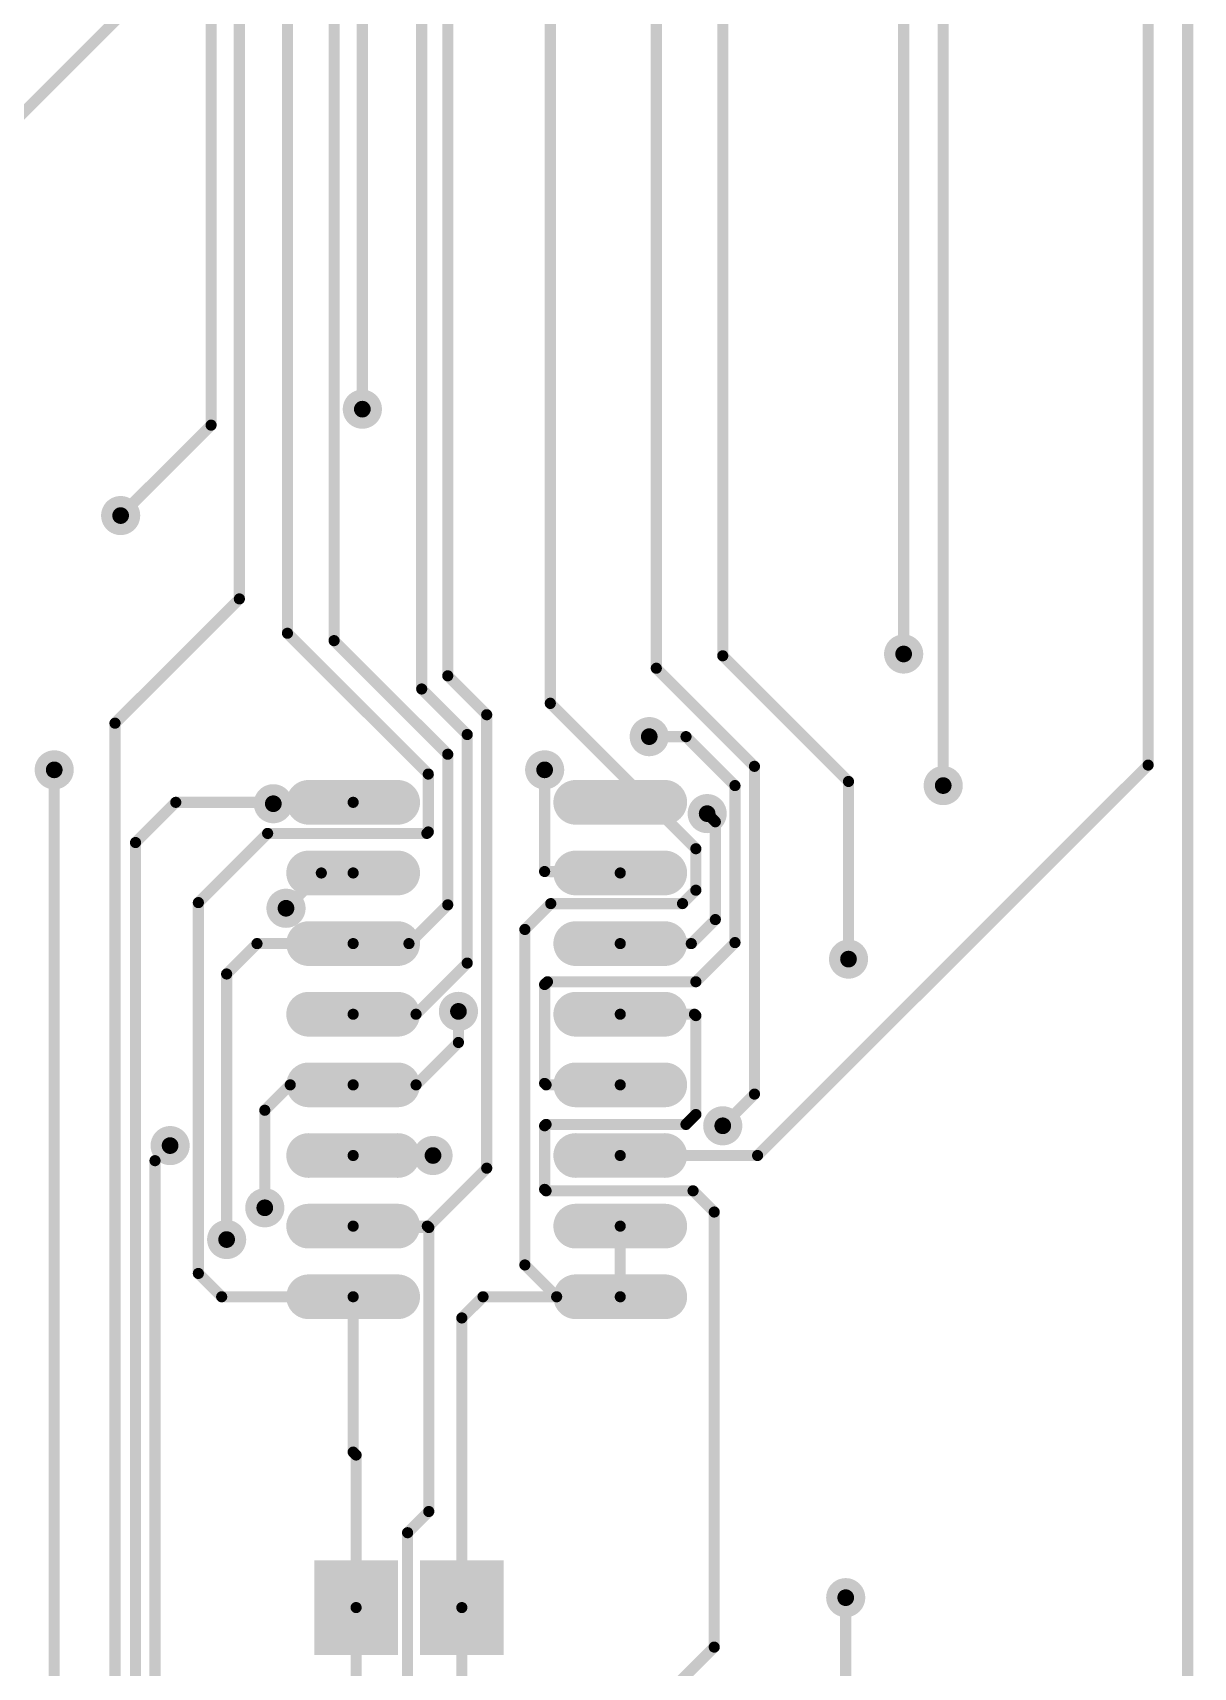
# Model space of a CAD drawing. Header units: millimetres. Extents: x 0 to 677, y 0 to 574.
# Drawn here: x 355.98 to 376.84, y 489.56 to 518.95 of the extents above; entities that cross this region are included whole.
import ezdxf

# ---------------------------------------------------------------- set-up
doc = ezdxf.new("R2010")
doc.units = ezdxf.units.MM
for name, color, linetype in [('MultiLayer', 9, 'Continuous'), ('TopLayer', 1, 'Continuous'), ('TopPaste', 250, 'Continuous'), ('TopSolder', 250, 'Continuous')]:
    doc.layers.add(name, color=color, linetype=linetype)
doc.layers.add('ViaHoleLayer', color=7, linetype='Continuous', true_color=0xffffff)

msp = doc.modelspace()

# ---------------------------------------------------------------- linework, layer by layer
at = {"layer": 'MultiLayer', "color": 0, "const_width": 0.25}
for points in [[(361.781, 512.182, 1), (362.031, 512.182, 1)], [(357.437, 510.269, 1), (357.687, 510.269, 1)], [(371.509, 507.78, 1), (371.759, 507.78, 1)], [(366.937, 506.294, 1), (367.187, 506.294, 1)], [(356.244, 505.697, 1), (356.494, 505.697, 1)], [(372.22, 505.414, 1), (372.47, 505.414, 1)], [(360.181, 505.088, 1), (360.431, 505.088, 1)], [(367.978, 504.91, 1), (368.228, 504.91, 1)], [(360.409, 503.208, 1), (360.659, 503.208, 1)], [(370.518, 502.294, 1), (370.768, 502.294, 1)], [(363.508, 501.354, 1), (363.758, 501.354, 1)], [(368.258, 499.297, 1), (368.508, 499.297, 1)], [(358.326, 498.941, 1), (358.576, 498.941, 1)], [(363.051, 498.763, 1), (363.301, 498.763, 1)], [(360.028, 497.823, 1), (360.278, 497.823, 1)], [(359.342, 497.252, 1), (359.592, 497.252, 1)], [(370.468, 490.813, 1), (370.718, 490.813, 1)]]:
    msp.add_lwpolyline(points, format="xyb", close=True, dxfattribs=at)
at = {"layer": 'TopLayer', "color": 0}
for points, const_width in [([(359.188, 511.895), (359.188, 540.927)], 0.2), ([(376.028, 505.783), (376.028, 533.663)], 0.2), ([(367.189, 507.524), (367.189, 522.817)], 0.2), ([(372.345, 505.414), (372.345, 522.817)], 0.2), ([(359.696, 508.771), (359.696, 522.436)], 0.2), ([(362.973, 507.151), (362.973, 522.36)], 0.2), ([(363.441, 507.388), (363.441, 522.219)], 0.2), ([(368.383, 507.748), (368.383, 521.979)], 0.2), ([(360.56, 508.153), (360.56, 521.56)], 0.2), ([(361.906, 512.182), (361.906, 521.293)], 0.2), ([(361.398, 508.02), (361.398, 520.836)], 0.2), ([(353.143, 514.841), (358.756, 520.455)], 0.2), ([(365.284, 506.891), (365.284, 520.62)], 0.2), ([(371.634, 507.78), (371.634, 520.62)], 0.2), ([(376.739, 465.857), (376.739, 519.752)], 0.2), ([(357.562, 510.269), (359.188, 511.895)], 0.2), ([(357.461, 506.536), (359.696, 508.771)], 0.2), ([(360.56, 508.153), (363.091, 505.621)], 0.2), ([(361.398, 508.02), (363.441, 505.977)], 0.2), ([(367.189, 507.524), (368.953, 505.76)], 0.2), ([(368.383, 507.748), (370.643, 505.488)], 0.2), ([(363.441, 507.388), (364.141, 506.688)], 0.2), ([(362.973, 507.151), (363.791, 506.332)], 0.2), ([(365.284, 506.895), (367.9, 504.279)], 0.2), ([(364.141, 498.535), (364.141, 506.688)], 0.2), ([(357.461, 463.66), (357.461, 506.536)], 0.2), ([(363.791, 502.223), (363.791, 506.332)], 0.2), ([(367.062, 506.294), (367.723, 506.294)], 0.2), ([(367.723, 506.294), (368.603, 505.414)], 0.2), ([(363.441, 503.27), (363.441, 505.977)], 0.2), ([(368.953, 499.867), (368.953, 505.76)], 0.2), ([(369.009, 498.763), (376.028, 505.783)], 0.2), ([(356.369, 458.377), (356.369, 505.697)], 0.2), ([(363.091, 504.58), (363.091, 505.621)], 0.2), ([(365.182, 503.869), (365.182, 505.697)], 0.2), ([(368.603, 502.591), (368.603, 505.414)], 0.2), ([(370.643, 502.294), (370.643, 505.488)], 0.2), ([(362.541, 505.113), (360.941, 505.113)], 0.6), ([(367.341, 505.113), (365.741, 505.113)], 0.6), ([(357.83, 504.39), (358.553, 505.113)], 0.2), ([(358.553, 505.113), (360.331, 505.113)], 0.2), ([(360.306, 505.088), (360.331, 505.113)], 0.2), ([(360.331, 505.113), (361.741, 505.113)], 0.2), ([(368.103, 504.91), (368.25, 504.763)], 0.2), ([(358.959, 503.31), (360.204, 504.554)], 0.2), ([(360.204, 504.554), (363.066, 504.554)], 0.2), ([(363.066, 504.554), (363.091, 504.58)], 0.2), ([(368.25, 503.005), (368.25, 504.763)], 0.2), ([(357.83, 465.069), (357.83, 504.39)], 0.2), ([(367.9, 503.533), (367.9, 504.279)], 0.2), ([(362.541, 503.843), (360.941, 503.843)], 0.6), ([(367.341, 503.843), (365.741, 503.843)], 0.6), ([(360.534, 503.208), (361.169, 503.843)], 0.2), ([(361.169, 503.843), (361.741, 503.843)], 0.2), ([(365.182, 503.869), (366.541, 503.843)], 0.2), ([(367.66, 503.292), (367.9, 503.533)], 0.2), ([(358.959, 496.642), (358.959, 503.31)], 0.2), ([(362.744, 502.573), (363.441, 503.27)], 0.2), ([(364.827, 502.827), (365.292, 503.292)], 0.2), ([(365.292, 503.292), (367.66, 503.292)], 0.2), ([(362.541, 502.573), (360.941, 502.573)], 0.6), ([(364.827, 496.795), (364.827, 502.827)], 0.2), ([(367.341, 502.573), (365.741, 502.573)], 0.6), ([(367.818, 502.573), (368.25, 503.005)], 0.2), ([(359.467, 502.027), (360.013, 502.573)], 0.2), ([(360.013, 502.573), (361.741, 502.573)], 0.2), ([(361.741, 502.573), (362.744, 502.573)], 0.2), ([(366.541, 502.573), (367.818, 502.573)], 0.2), ([(367.9, 501.887), (368.603, 502.591)], 0.2), ([(362.871, 501.303), (363.791, 502.223)], 0.2), ([(359.467, 497.252), (359.467, 502.027)], 0.2), ([(365.182, 501.837), (365.233, 501.887)], 0.2), ([(365.233, 501.887), (367.9, 501.887)], 0.2), ([(365.182, 500.059), (365.182, 501.837)], 0.2), ([(362.541, 501.303), (360.941, 501.303)], 0.6), ([(361.741, 501.303), (362.871, 501.303)], 0.2), ([(363.633, 500.795), (363.633, 501.354)], 0.2), ([(367.341, 501.303), (365.741, 501.303)], 0.6), ([(366.541, 501.303), (367.875, 501.303)], 0.2), ([(367.875, 501.303), (367.9, 501.278)], 0.2), ([(367.9, 499.5), (367.9, 501.278)], 0.2), ([(362.871, 500.033), (363.633, 500.795)], 0.2), ([(362.541, 500.033), (360.941, 500.033)], 0.6), ([(367.341, 500.033), (365.741, 500.033)], 0.6), ([(360.153, 499.576), (360.61, 500.033)], 0.2), ([(360.61, 500.033), (361.741, 500.033)], 0.2), ([(361.741, 500.033), (362.871, 500.033)], 0.2), ([(365.182, 500.059), (365.208, 500.033)], 0.2), ([(365.208, 500.033), (366.541, 500.033)], 0.2), ([(368.383, 499.297), (368.953, 499.867)], 0.2), ([(360.153, 497.823), (360.153, 499.576)], 0.2), ([(365.182, 499.297), (365.208, 499.322)], 0.2), ([(365.182, 498.154), (365.182, 499.297)], 0.2), ([(365.208, 499.322), (367.722, 499.322)], 0.2), ([(367.722, 499.322), (367.9, 499.5)], 0.2), ([(362.541, 498.763), (360.941, 498.763)], 0.6), ([(367.341, 498.763), (365.741, 498.763)], 0.6), ([(358.18, 498.67), (358.451, 498.941)], 0.2), ([(358.18, 465.557), (358.18, 498.67)], 0.2), ([(361.741, 498.763), (363.176, 498.763)], 0.2), ([(366.541, 498.763), (369.009, 498.763)], 0.2), ([(363.087, 497.48), (364.141, 498.535)], 0.2), ([(365.182, 498.154), (365.208, 498.128)], 0.2), ([(365.208, 498.128), (367.849, 498.128)], 0.2), ([(367.849, 498.128), (368.23, 497.747)], 0.2), ([(362.541, 497.493), (360.941, 497.493)], 0.6), ([(361.741, 497.493), (363.074, 497.493)], 0.2), ([(361.741, 497.493), (363.1, 497.468)], 0.2), ([(363.074, 497.493), (363.087, 497.48)], 0.2), ([(363.087, 497.48), (363.1, 497.468)], 0.2), ([(367.341, 497.493), (365.741, 497.493)], 0.6), ([(366.541, 496.223), (366.541, 497.493)], 0.2), ([(368.23, 489.924), (368.23, 497.747)], 0.2), ([(363.1, 492.362), (363.1, 497.468)], 0.2), ([(358.959, 496.642), (359.378, 496.223)], 0.2), ([(364.827, 496.795), (365.398, 496.223)], 0.2), ([(362.541, 496.223), (360.941, 496.223)], 0.6), ([(367.341, 496.223), (365.741, 496.223)], 0.6), ([(359.378, 496.223), (361.741, 496.223)], 0.2), ([(361.741, 493.431), (361.741, 496.223)], 0.2), ([(363.694, 495.842), (364.075, 496.223)], 0.2), ([(364.075, 496.223), (365.398, 496.223)], 0.2), ([(365.398, 496.223), (366.541, 496.223)], 0.2), ([(363.694, 490.635), (363.694, 495.842)], 0.2), ([(361.741, 493.431), (361.794, 493.378)], 0.2), ([(361.794, 490.635), (361.794, 493.378)], 0.2), ([(362.719, 491.981), (363.1, 492.362)], 0.2), ([(362.719, 476.31), (362.719, 491.981)], 0.2), ([(370.593, 462.467), (370.593, 490.813)], 0.2), ([(361.794, 487.282), (361.794, 490.635)], 0.2), ([(363.694, 459.581), (363.694, 490.635)], 0.2), ([(366.046, 487.74), (368.23, 489.924)], 0.2)]:
    msp.add_lwpolyline(points, dxfattribs=dict(at, const_width=const_width))
for points, const_width in [([(361.781, 512.182, 1), (362.031, 512.182, 1)], 0.25), ([(361.856, 512.182, 1), (361.956, 512.182, 1)], 0.1), ([(359.138, 511.895, 1), (359.238, 511.895, 1)], 0.1), ([(359.138, 511.895, 1), (359.238, 511.895, 1)], 0.1), ([(357.437, 510.269, 1), (357.687, 510.269, 1)], 0.25), ([(357.512, 510.269, 1), (357.612, 510.269, 1)], 0.1), ([(359.646, 508.771, 1), (359.746, 508.771, 1)], 0.1), ([(359.646, 508.771, 1), (359.746, 508.771, 1)], 0.1), ([(360.51, 508.153, 1), (360.61, 508.153, 1)], 0.1), ([(360.51, 508.153, 1), (360.61, 508.153, 1)], 0.1), ([(361.348, 508.02, 1), (361.448, 508.02, 1)], 0.1), ([(361.348, 508.02, 1), (361.448, 508.02, 1)], 0.1), ([(371.509, 507.78, 1), (371.759, 507.78, 1)], 0.25), ([(371.584, 507.78, 1), (371.684, 507.78, 1)], 0.1), ([(367.139, 507.524, 1), (367.239, 507.524, 1)], 0.1), ([(367.139, 507.524, 1), (367.239, 507.524, 1)], 0.1), ([(368.333, 507.748, 1), (368.433, 507.748, 1)], 0.1), ([(368.333, 507.748, 1), (368.433, 507.748, 1)], 0.1), ([(363.391, 507.388, 1), (363.491, 507.388, 1)], 0.1), ([(363.391, 507.388, 1), (363.491, 507.388, 1)], 0.1), ([(362.923, 507.151, 1), (363.023, 507.151, 1)], 0.1), ([(362.923, 507.151, 1), (363.023, 507.151, 1)], 0.1), ([(365.234, 506.895, 1), (365.334, 506.895, 1)], 0.1), ([(365.234, 506.891, 1), (365.334, 506.891, 1)], 0.1), ([(364.091, 506.688, 1), (364.191, 506.688, 1)], 0.1), ([(364.091, 506.688, 1), (364.191, 506.688, 1)], 0.1), ([(357.411, 506.536, 1), (357.511, 506.536, 1)], 0.1), ([(357.411, 506.536, 1), (357.511, 506.536, 1)], 0.1), ([(363.741, 506.332, 1), (363.841, 506.332, 1)], 0.1), ([(363.741, 506.332, 1), (363.841, 506.332, 1)], 0.1), ([(366.937, 506.294, 1), (367.187, 506.294, 1)], 0.25), ([(367.012, 506.294, 1), (367.112, 506.294, 1)], 0.1), ([(367.673, 506.294, 1), (367.773, 506.294, 1)], 0.1), ([(367.673, 506.294, 1), (367.773, 506.294, 1)], 0.1), ([(356.244, 505.697, 1), (356.494, 505.697, 1)], 0.25), ([(363.391, 505.977, 1), (363.491, 505.977, 1)], 0.1), ([(363.391, 505.977, 1), (363.491, 505.977, 1)], 0.1), ([(368.903, 505.76, 1), (369.003, 505.76, 1)], 0.1), ([(368.903, 505.76, 1), (369.003, 505.76, 1)], 0.1), ([(375.978, 505.783, 1), (376.078, 505.783, 1)], 0.1), ([(375.978, 505.783, 1), (376.078, 505.783, 1)], 0.1), ([(356.319, 505.697, 1), (356.419, 505.697, 1)], 0.1), ([(363.041, 505.621, 1), (363.141, 505.621, 1)], 0.1), ([(363.041, 505.621, 1), (363.141, 505.621, 1)], 0.1), ([(365.132, 505.697, 1), (365.232, 505.697, 1)], 0.1), ([(368.553, 505.414, 1), (368.653, 505.414, 1)], 0.1), ([(368.553, 505.414, 1), (368.653, 505.414, 1)], 0.1), ([(370.593, 505.488, 1), (370.693, 505.488, 1)], 0.1), ([(370.593, 505.488, 1), (370.693, 505.488, 1)], 0.1), ([(372.22, 505.414, 1), (372.47, 505.414, 1)], 0.25), ([(372.295, 505.414, 1), (372.395, 505.414, 1)], 0.1), ([(360.181, 505.088, 1), (360.431, 505.088, 1)], 0.25), ([(360.791, 505.113, 1), (361.091, 505.113, 1)], 0.3), ([(362.391, 505.113, 1), (362.691, 505.113, 1)], 0.3), ([(365.591, 505.113, 1), (365.891, 505.113, 1)], 0.3), ([(367.191, 505.113, 1), (367.491, 505.113, 1)], 0.3), ([(358.503, 505.113, 1), (358.603, 505.113, 1)], 0.1), ([(358.503, 505.113, 1), (358.603, 505.113, 1)], 0.1), ([(360.256, 505.088, 1), (360.356, 505.088, 1)], 0.1), ([(360.281, 505.113, 1), (360.381, 505.113, 1)], 0.1), ([(360.281, 505.113, 1), (360.381, 505.113, 1)], 0.1), ([(360.281, 505.113, 1), (360.381, 505.113, 1)], 0.1), ([(361.691, 505.113, 1), (361.791, 505.113, 1)], 0.1), ([(367.978, 504.91, 1), (368.228, 504.91, 1)], 0.25), ([(368.053, 504.91, 1), (368.153, 504.91, 1)], 0.1), ([(360.154, 504.554, 1), (360.254, 504.554, 1)], 0.1), ([(360.154, 504.554, 1), (360.254, 504.554, 1)], 0.1), ([(363.016, 504.554, 1), (363.116, 504.554, 1)], 0.1), ([(363.016, 504.554, 1), (363.116, 504.554, 1)], 0.1), ([(363.041, 504.58, 1), (363.141, 504.58, 1)], 0.1), ([(363.041, 504.58, 1), (363.141, 504.58, 1)], 0.1), ([(368.2, 504.763, 1), (368.3, 504.763, 1)], 0.1), ([(368.2, 504.763, 1), (368.3, 504.763, 1)], 0.1), ([(357.78, 504.39, 1), (357.88, 504.39, 1)], 0.1), ([(357.78, 504.39, 1), (357.88, 504.39, 1)], 0.1), ([(367.85, 504.279, 1), (367.95, 504.279, 1)], 0.1), ([(367.85, 504.279, 1), (367.95, 504.279, 1)], 0.1), ([(360.791, 503.843, 1), (361.091, 503.843, 1)], 0.3), ([(362.391, 503.843, 1), (362.691, 503.843, 1)], 0.3), ([(365.591, 503.843, 1), (365.891, 503.843, 1)], 0.3), ([(367.191, 503.843, 1), (367.491, 503.843, 1)], 0.3), ([(361.119, 503.843, 1), (361.219, 503.843, 1)], 0.1), ([(361.119, 503.843, 1), (361.219, 503.843, 1)], 0.1), ([(361.691, 503.843, 1), (361.791, 503.843, 1)], 0.1), ([(365.132, 503.869, 1), (365.232, 503.869, 1)], 0.1), ([(365.132, 503.869, 1), (365.232, 503.869, 1)], 0.1), ([(366.491, 503.843, 1), (366.591, 503.843, 1)], 0.1), ([(360.409, 503.208, 1), (360.659, 503.208, 1)], 0.25), ([(367.85, 503.533, 1), (367.95, 503.533, 1)], 0.1), ([(367.85, 503.533, 1), (367.95, 503.533, 1)], 0.1), ([(358.909, 503.31, 1), (359.009, 503.31, 1)], 0.1), ([(358.909, 503.31, 1), (359.009, 503.31, 1)], 0.1), ([(360.484, 503.208, 1), (360.584, 503.208, 1)], 0.1), ([(363.391, 503.27, 1), (363.491, 503.27, 1)], 0.1), ([(363.391, 503.27, 1), (363.491, 503.27, 1)], 0.1), ([(365.242, 503.292, 1), (365.342, 503.292, 1)], 0.1), ([(365.242, 503.292, 1), (365.342, 503.292, 1)], 0.1), ([(367.61, 503.292, 1), (367.71, 503.292, 1)], 0.1), ([(367.61, 503.292, 1), (367.71, 503.292, 1)], 0.1), ([(360.791, 502.573, 1), (361.091, 502.573, 1)], 0.3), ([(362.391, 502.573, 1), (362.691, 502.573, 1)], 0.3), ([(364.777, 502.827, 1), (364.877, 502.827, 1)], 0.1), ([(364.777, 502.827, 1), (364.877, 502.827, 1)], 0.1), ([(365.591, 502.573, 1), (365.891, 502.573, 1)], 0.3), ([(367.191, 502.573, 1), (367.491, 502.573, 1)], 0.3), ([(368.2, 503.005, 1), (368.3, 503.005, 1)], 0.1), ([(368.2, 503.005, 1), (368.3, 503.005, 1)], 0.1), ([(359.963, 502.573, 1), (360.063, 502.573, 1)], 0.1), ([(359.963, 502.573, 1), (360.063, 502.573, 1)], 0.1), ([(361.691, 502.573, 1), (361.791, 502.573, 1)], 0.1), ([(361.691, 502.573, 1), (361.791, 502.573, 1)], 0.1), ([(362.694, 502.573, 1), (362.794, 502.573, 1)], 0.1), ([(362.694, 502.573, 1), (362.794, 502.573, 1)], 0.1), ([(366.491, 502.573, 1), (366.591, 502.573, 1)], 0.1), ([(367.768, 502.573, 1), (367.868, 502.573, 1)], 0.1), ([(367.768, 502.573, 1), (367.868, 502.573, 1)], 0.1), ([(368.553, 502.591, 1), (368.653, 502.591, 1)], 0.1), ([(368.553, 502.591, 1), (368.653, 502.591, 1)], 0.1), ([(363.741, 502.223, 1), (363.841, 502.223, 1)], 0.1), ([(363.741, 502.223, 1), (363.841, 502.223, 1)], 0.1), ([(370.518, 502.294, 1), (370.768, 502.294, 1)], 0.25), ([(370.593, 502.294, 1), (370.693, 502.294, 1)], 0.1), ([(359.417, 502.027, 1), (359.517, 502.027, 1)], 0.1), ([(359.417, 502.027, 1), (359.517, 502.027, 1)], 0.1), ([(365.183, 501.887, 1), (365.283, 501.887, 1)], 0.1), ([(365.183, 501.887, 1), (365.283, 501.887, 1)], 0.1), ([(367.85, 501.887, 1), (367.95, 501.887, 1)], 0.1), ([(367.85, 501.887, 1), (367.95, 501.887, 1)], 0.1), ([(365.132, 501.837, 1), (365.232, 501.837, 1)], 0.1), ([(365.132, 501.837, 1), (365.232, 501.837, 1)], 0.1), ([(360.791, 501.303, 1), (361.091, 501.303, 1)], 0.3), ([(361.691, 501.303, 1), (361.791, 501.303, 1)], 0.1), ([(362.391, 501.303, 1), (362.691, 501.303, 1)], 0.3), ([(362.821, 501.303, 1), (362.921, 501.303, 1)], 0.1), ([(362.821, 501.303, 1), (362.921, 501.303, 1)], 0.1), ([(363.508, 501.354, 1), (363.758, 501.354, 1)], 0.25), ([(363.583, 501.354, 1), (363.683, 501.354, 1)], 0.1), ([(365.591, 501.303, 1), (365.891, 501.303, 1)], 0.3), ([(366.491, 501.303, 1), (366.591, 501.303, 1)], 0.1), ([(367.191, 501.303, 1), (367.491, 501.303, 1)], 0.3), ([(367.825, 501.303, 1), (367.925, 501.303, 1)], 0.1), ([(367.825, 501.303, 1), (367.925, 501.303, 1)], 0.1), ([(367.85, 501.278, 1), (367.95, 501.278, 1)], 0.1), ([(367.85, 501.278, 1), (367.95, 501.278, 1)], 0.1), ([(363.583, 500.795, 1), (363.683, 500.795, 1)], 0.1), ([(363.583, 500.795, 1), (363.683, 500.795, 1)], 0.1), ([(360.791, 500.033, 1), (361.091, 500.033, 1)], 0.3), ([(362.391, 500.033, 1), (362.691, 500.033, 1)], 0.3), ([(365.591, 500.033, 1), (365.891, 500.033, 1)], 0.3), ([(367.191, 500.033, 1), (367.491, 500.033, 1)], 0.3), ([(360.56, 500.033, 1), (360.66, 500.033, 1)], 0.1), ([(360.56, 500.033, 1), (360.66, 500.033, 1)], 0.1), ([(361.691, 500.033, 1), (361.791, 500.033, 1)], 0.1), ([(361.691, 500.033, 1), (361.791, 500.033, 1)], 0.1), ([(362.821, 500.033, 1), (362.921, 500.033, 1)], 0.1), ([(362.821, 500.033, 1), (362.921, 500.033, 1)], 0.1), ([(365.132, 500.059, 1), (365.232, 500.059, 1)], 0.1), ([(365.132, 500.059, 1), (365.232, 500.059, 1)], 0.1), ([(365.158, 500.033, 1), (365.258, 500.033, 1)], 0.1), ([(365.158, 500.033, 1), (365.258, 500.033, 1)], 0.1), ([(366.491, 500.033, 1), (366.591, 500.033, 1)], 0.1), ([(368.903, 499.867, 1), (369.003, 499.867, 1)], 0.1), ([(368.903, 499.867, 1), (369.003, 499.867, 1)], 0.1), ([(360.103, 499.576, 1), (360.203, 499.576, 1)], 0.1), ([(360.103, 499.576, 1), (360.203, 499.576, 1)], 0.1), ([(365.132, 499.297, 1), (365.232, 499.297, 1)], 0.1), ([(365.132, 499.297, 1), (365.232, 499.297, 1)], 0.1), ([(365.158, 499.322, 1), (365.258, 499.322, 1)], 0.1), ([(365.158, 499.322, 1), (365.258, 499.322, 1)], 0.1), ([(367.672, 499.322, 1), (367.772, 499.322, 1)], 0.1), ([(367.672, 499.322, 1), (367.772, 499.322, 1)], 0.1), ([(367.85, 499.5, 1), (367.95, 499.5, 1)], 0.1), ([(367.85, 499.5, 1), (367.95, 499.5, 1)], 0.1), ([(368.258, 499.297, 1), (368.508, 499.297, 1)], 0.25), ([(368.333, 499.297, 1), (368.433, 499.297, 1)], 0.1), ([(358.326, 498.941, 1), (358.576, 498.941, 1)], 0.25), ([(360.791, 498.763, 1), (361.091, 498.763, 1)], 0.3), ([(362.391, 498.763, 1), (362.691, 498.763, 1)], 0.3), ([(365.591, 498.763, 1), (365.891, 498.763, 1)], 0.3), ([(367.191, 498.763, 1), (367.491, 498.763, 1)], 0.3), ([(358.13, 498.67, 1), (358.23, 498.67, 1)], 0.1), ([(358.13, 498.67, 1), (358.23, 498.67, 1)], 0.1), ([(358.401, 498.941, 1), (358.501, 498.941, 1)], 0.1), ([(361.691, 498.763, 1), (361.791, 498.763, 1)], 0.1), ([(363.051, 498.763, 1), (363.301, 498.763, 1)], 0.25), ([(363.126, 498.763, 1), (363.226, 498.763, 1)], 0.1), ([(366.491, 498.763, 1), (366.591, 498.763, 1)], 0.1), ([(368.959, 498.763, 1), (369.059, 498.763, 1)], 0.1), ([(368.959, 498.763, 1), (369.059, 498.763, 1)], 0.1), ([(364.091, 498.535, 1), (364.191, 498.535, 1)], 0.1), ([(364.091, 498.535, 1), (364.191, 498.535, 1)], 0.1), ([(365.132, 498.154, 1), (365.232, 498.154, 1)], 0.1), ([(365.132, 498.154, 1), (365.232, 498.154, 1)], 0.1), ([(365.158, 498.128, 1), (365.258, 498.128, 1)], 0.1), ([(365.158, 498.128, 1), (365.258, 498.128, 1)], 0.1), ([(367.799, 498.128, 1), (367.899, 498.128, 1)], 0.1), ([(367.799, 498.128, 1), (367.899, 498.128, 1)], 0.1), ([(360.028, 497.823, 1), (360.278, 497.823, 1)], 0.25), ([(360.103, 497.823, 1), (360.203, 497.823, 1)], 0.1), ([(360.791, 497.493, 1), (361.091, 497.493, 1)], 0.3), ([(361.691, 497.493, 1), (361.791, 497.493, 1)], 0.1), ([(361.691, 497.493, 1), (361.791, 497.493, 1)], 0.1), ([(362.391, 497.493, 1), (362.691, 497.493, 1)], 0.3), ([(363.024, 497.493, 1), (363.124, 497.493, 1)], 0.1), ([(363.024, 497.493, 1), (363.124, 497.493, 1)], 0.1), ([(363.037, 497.48, 1), (363.137, 497.48, 1)], 0.1), ([(363.037, 497.48, 1), (363.137, 497.48, 1)], 0.1), ([(363.037, 497.48, 1), (363.137, 497.48, 1)], 0.1), ([(365.591, 497.493, 1), (365.891, 497.493, 1)], 0.3), ([(366.491, 497.493, 1), (366.591, 497.493, 1)], 0.1), ([(367.191, 497.493, 1), (367.491, 497.493, 1)], 0.3), ([(368.18, 497.747, 1), (368.28, 497.747, 1)], 0.1), ([(368.18, 497.747, 1), (368.28, 497.747, 1)], 0.1), ([(359.342, 497.252, 1), (359.592, 497.252, 1)], 0.25), ([(359.417, 497.252, 1), (359.517, 497.252, 1)], 0.1), ([(363.05, 497.468, 1), (363.15, 497.468, 1)], 0.1), ([(363.05, 497.468, 1), (363.15, 497.468, 1)], 0.1), ([(363.05, 497.468, 1), (363.15, 497.468, 1)], 0.1), ([(358.909, 496.642, 1), (359.009, 496.642, 1)], 0.1), ([(358.909, 496.642, 1), (359.009, 496.642, 1)], 0.1), ([(364.777, 496.795, 1), (364.877, 496.795, 1)], 0.1), ([(364.777, 496.795, 1), (364.877, 496.795, 1)], 0.1), ([(360.791, 496.223, 1), (361.091, 496.223, 1)], 0.3), ([(362.391, 496.223, 1), (362.691, 496.223, 1)], 0.3), ([(365.591, 496.223, 1), (365.891, 496.223, 1)], 0.3), ([(367.191, 496.223, 1), (367.491, 496.223, 1)], 0.3), ([(359.328, 496.223, 1), (359.428, 496.223, 1)], 0.1), ([(359.328, 496.223, 1), (359.428, 496.223, 1)], 0.1), ([(361.691, 496.223, 1), (361.791, 496.223, 1)], 0.1), ([(361.691, 496.223, 1), (361.791, 496.223, 1)], 0.1), ([(364.025, 496.223, 1), (364.125, 496.223, 1)], 0.1), ([(364.025, 496.223, 1), (364.125, 496.223, 1)], 0.1), ([(365.348, 496.223, 1), (365.448, 496.223, 1)], 0.1), ([(365.348, 496.223, 1), (365.448, 496.223, 1)], 0.1), ([(365.348, 496.223, 1), (365.448, 496.223, 1)], 0.1), ([(366.491, 496.223, 1), (366.591, 496.223, 1)], 0.1), ([(366.491, 496.223, 1), (366.591, 496.223, 1)], 0.1), ([(363.644, 495.842, 1), (363.744, 495.842, 1)], 0.1), ([(363.644, 495.842, 1), (363.744, 495.842, 1)], 0.1), ([(361.691, 493.431, 1), (361.791, 493.431, 1)], 0.1), ([(361.691, 493.431, 1), (361.791, 493.431, 1)], 0.1), ([(361.744, 493.378, 1), (361.844, 493.378, 1)], 0.1), ([(361.744, 493.378, 1), (361.844, 493.378, 1)], 0.1), ([(363.05, 492.362, 1), (363.15, 492.362, 1)], 0.1), ([(363.05, 492.362, 1), (363.15, 492.362, 1)], 0.1), ([(362.669, 491.981, 1), (362.769, 491.981, 1)], 0.1), ([(362.669, 491.981, 1), (362.769, 491.981, 1)], 0.1), ([(370.468, 490.813, 1), (370.718, 490.813, 1)], 0.25), ([(370.543, 490.813, 1), (370.643, 490.813, 1)], 0.1), ([(361.744, 490.635, 1), (361.844, 490.635, 1)], 0.1), ([(361.744, 490.635, 1), (361.844, 490.635, 1)], 0.1), ([(363.644, 490.635, 1), (363.744, 490.635, 1)], 0.1), ([(363.644, 490.635, 1), (363.744, 490.635, 1)], 0.1), ([(368.18, 489.924, 1), (368.28, 489.924, 1)], 0.1), ([(368.18, 489.924, 1), (368.28, 489.924, 1)], 0.1)]:
    msp.add_lwpolyline(points, format="xyb", close=True, dxfattribs=dict(at, const_width=const_width))
for points in [[(362.444, 489.885), (362.444, 491.385), (361.144, 489.885), (361.144, 491.385)], [(364.344, 489.885), (364.344, 491.385), (363.044, 489.885), (363.044, 491.385)]]:
    msp.add_solid(points, dxfattribs=at)
at = {"layer": 'TopPaste', "color": 0, "const_width": 0.6}
for points in [[(362.541, 505.113), (360.941, 505.113)], [(367.341, 505.113), (365.741, 505.113)], [(362.541, 503.843), (360.941, 503.843)], [(367.341, 503.843), (365.741, 503.843)], [(362.541, 502.573), (360.941, 502.573)], [(367.341, 502.573), (365.741, 502.573)], [(362.541, 501.303), (360.941, 501.303)], [(367.341, 501.303), (365.741, 501.303)], [(362.541, 500.033), (360.941, 500.033)], [(367.341, 500.033), (365.741, 500.033)], [(362.541, 498.763), (360.941, 498.763)], [(367.341, 498.763), (365.741, 498.763)], [(362.541, 497.493), (360.941, 497.493)], [(367.341, 497.493), (365.741, 497.493)], [(362.541, 496.223), (360.941, 496.223)], [(367.341, 496.223), (365.741, 496.223)]]:
    msp.add_lwpolyline(points, dxfattribs=at)
at = {"layer": 'TopPaste', "color": 0, "const_width": 0.3}
for points in [[(360.791, 505.113, 1), (361.091, 505.113, 1)], [(362.391, 505.113, 1), (362.691, 505.113, 1)], [(365.591, 505.113, 1), (365.891, 505.113, 1)], [(367.191, 505.113, 1), (367.491, 505.113, 1)], [(360.791, 503.843, 1), (361.091, 503.843, 1)], [(362.391, 503.843, 1), (362.691, 503.843, 1)], [(365.591, 503.843, 1), (365.891, 503.843, 1)], [(367.191, 503.843, 1), (367.491, 503.843, 1)], [(360.791, 502.573, 1), (361.091, 502.573, 1)], [(362.391, 502.573, 1), (362.691, 502.573, 1)], [(365.591, 502.573, 1), (365.891, 502.573, 1)], [(367.191, 502.573, 1), (367.491, 502.573, 1)], [(360.791, 501.303, 1), (361.091, 501.303, 1)], [(362.391, 501.303, 1), (362.691, 501.303, 1)], [(365.591, 501.303, 1), (365.891, 501.303, 1)], [(367.191, 501.303, 1), (367.491, 501.303, 1)], [(360.791, 500.033, 1), (361.091, 500.033, 1)], [(362.391, 500.033, 1), (362.691, 500.033, 1)], [(365.591, 500.033, 1), (365.891, 500.033, 1)], [(367.191, 500.033, 1), (367.491, 500.033, 1)], [(360.791, 498.763, 1), (361.091, 498.763, 1)], [(362.391, 498.763, 1), (362.691, 498.763, 1)], [(365.591, 498.763, 1), (365.891, 498.763, 1)], [(367.191, 498.763, 1), (367.491, 498.763, 1)], [(360.791, 497.493, 1), (361.091, 497.493, 1)], [(362.391, 497.493, 1), (362.691, 497.493, 1)], [(365.591, 497.493, 1), (365.891, 497.493, 1)], [(367.191, 497.493, 1), (367.491, 497.493, 1)], [(360.791, 496.223, 1), (361.091, 496.223, 1)], [(362.391, 496.223, 1), (362.691, 496.223, 1)], [(365.591, 496.223, 1), (365.891, 496.223, 1)], [(367.191, 496.223, 1), (367.491, 496.223, 1)]]:
    msp.add_lwpolyline(points, format="xyb", close=True, dxfattribs=at)
at = {"layer": 'TopPaste', "color": 0}
for points in [[(362.444, 489.885), (362.444, 491.385), (361.144, 489.885), (361.144, 491.385)], [(364.344, 489.885), (364.344, 491.385), (363.044, 489.885), (363.044, 491.385)]]:
    msp.add_solid(points, dxfattribs=at)
at = {"layer": 'TopSolder', "color": 0}
for points, const_width in [([(361.73, 512.182, 1), (362.082, 512.182, 1)], 0.352), ([(357.387, 510.269, 1), (357.738, 510.269, 1)], 0.352), ([(371.458, 507.78, 1), (371.81, 507.78, 1)], 0.352), ([(366.886, 506.294, 1), (367.238, 506.294, 1)], 0.352), ([(356.193, 505.697, 1), (356.544, 505.697, 1)], 0.352), ([(365.007, 505.697, 1), (365.358, 505.697, 1)], 0.352), ([(360.74, 505.113, 1), (361.142, 505.113, 1)], 0.402), ([(362.34, 505.113, 1), (362.742, 505.113, 1)], 0.402), ([(365.54, 505.113, 1), (365.942, 505.113, 1)], 0.402), ([(367.14, 505.113, 1), (367.542, 505.113, 1)], 0.402), ([(372.169, 505.414, 1), (372.521, 505.414, 1)], 0.352), ([(360.13, 505.088, 1), (360.481, 505.088, 1)], 0.352), ([(367.928, 504.91, 1), (368.279, 504.91, 1)], 0.352), ([(360.74, 503.843, 1), (361.142, 503.843, 1)], 0.402), ([(362.34, 503.843, 1), (362.742, 503.843, 1)], 0.402), ([(365.54, 503.843, 1), (365.942, 503.843, 1)], 0.402), ([(367.14, 503.843, 1), (367.542, 503.843, 1)], 0.402), ([(360.358, 503.208, 1), (360.71, 503.208, 1)], 0.352), ([(360.74, 502.573, 1), (361.142, 502.573, 1)], 0.402), ([(362.34, 502.573, 1), (362.742, 502.573, 1)], 0.402), ([(365.54, 502.573, 1), (365.942, 502.573, 1)], 0.402), ([(367.14, 502.573, 1), (367.542, 502.573, 1)], 0.402), ([(370.468, 502.294, 1), (370.819, 502.294, 1)], 0.352), ([(360.74, 501.303, 1), (361.142, 501.303, 1)], 0.402), ([(362.34, 501.303, 1), (362.742, 501.303, 1)], 0.402), ([(363.457, 501.354, 1), (363.809, 501.354, 1)], 0.352), ([(365.54, 501.303, 1), (365.942, 501.303, 1)], 0.402), ([(367.14, 501.303, 1), (367.542, 501.303, 1)], 0.402), ([(360.74, 500.033, 1), (361.142, 500.033, 1)], 0.402), ([(362.34, 500.033, 1), (362.742, 500.033, 1)], 0.402), ([(365.54, 500.033, 1), (365.942, 500.033, 1)], 0.402), ([(367.14, 500.033, 1), (367.542, 500.033, 1)], 0.402), ([(368.207, 499.297, 1), (368.559, 499.297, 1)], 0.352), ([(358.276, 498.941, 1), (358.627, 498.941, 1)], 0.352), ([(360.74, 498.763, 1), (361.142, 498.763, 1)], 0.402), ([(362.34, 498.763, 1), (362.742, 498.763, 1)], 0.402), ([(363, 498.763, 1), (363.352, 498.763, 1)], 0.352), ([(365.54, 498.763, 1), (365.942, 498.763, 1)], 0.402), ([(367.14, 498.763, 1), (367.542, 498.763, 1)], 0.402), ([(359.977, 497.823, 1), (360.329, 497.823, 1)], 0.352), ([(360.74, 497.493, 1), (361.142, 497.493, 1)], 0.402), ([(362.34, 497.493, 1), (362.742, 497.493, 1)], 0.402), ([(365.54, 497.493, 1), (365.942, 497.493, 1)], 0.402), ([(367.14, 497.493, 1), (367.542, 497.493, 1)], 0.402), ([(359.292, 497.252, 1), (359.643, 497.252, 1)], 0.352), ([(360.74, 496.223, 1), (361.142, 496.223, 1)], 0.402), ([(362.34, 496.223, 1), (362.742, 496.223, 1)], 0.402), ([(365.54, 496.223, 1), (365.942, 496.223, 1)], 0.402), ([(367.14, 496.223, 1), (367.542, 496.223, 1)], 0.402), ([(370.417, 490.813, 1), (370.768, 490.813, 1)], 0.352)]:
    msp.add_lwpolyline(points, format="xyb", close=True, dxfattribs=dict(at, const_width=const_width))
at = {"layer": 'TopSolder', "color": 0, "const_width": 0.803}
for points in [[(362.541, 505.113), (360.941, 505.113)], [(367.341, 505.113), (365.741, 505.113)], [(362.541, 503.843), (360.941, 503.843)], [(367.341, 503.843), (365.741, 503.843)], [(362.541, 502.573), (360.941, 502.573)], [(367.341, 502.573), (365.741, 502.573)], [(362.541, 501.303), (360.941, 501.303)], [(367.341, 501.303), (365.741, 501.303)], [(362.541, 500.033), (360.941, 500.033)], [(367.341, 500.033), (365.741, 500.033)], [(362.541, 498.763), (360.941, 498.763)], [(367.341, 498.763), (365.741, 498.763)], [(362.541, 497.493), (360.941, 497.493)], [(367.341, 497.493), (365.741, 497.493)], [(362.541, 496.223), (360.941, 496.223)], [(367.341, 496.223), (365.741, 496.223)]]:
    msp.add_lwpolyline(points, dxfattribs=at)
at = {"layer": 'TopSolder', "color": 0}
for points in [[(362.546, 489.784), (362.546, 491.487), (361.042, 489.784), (361.042, 491.487)], [(364.446, 489.784), (364.446, 491.487), (362.942, 489.784), (362.942, 491.487)]]:
    msp.add_solid(points, dxfattribs=at)
at = {"layer": 'ViaHoleLayer', "const_width": 0.15}
for points in [[(361.831, 512.182, 1), (361.981, 512.182, 1)], [(361.831, 512.182, 1), (361.981, 512.182, 1)], [(357.487, 510.269, 1), (357.637, 510.269, 1)], [(357.487, 510.269, 1), (357.637, 510.269, 1)], [(371.559, 507.78, 1), (371.709, 507.78, 1)], [(371.559, 507.78, 1), (371.709, 507.78, 1)], [(366.987, 506.294, 1), (367.137, 506.294, 1)], [(366.987, 506.294, 1), (367.137, 506.294, 1)], [(356.294, 505.697, 1), (356.444, 505.697, 1)], [(356.294, 505.697, 1), (356.444, 505.697, 1)], [(365.107, 505.697, 1), (365.257, 505.697, 1)], [(372.27, 505.414, 1), (372.42, 505.414, 1)], [(372.27, 505.414, 1), (372.42, 505.414, 1)], [(360.231, 505.088, 1), (360.381, 505.088, 1)], [(360.231, 505.088, 1), (360.381, 505.088, 1)], [(368.028, 504.91, 1), (368.178, 504.91, 1)], [(368.028, 504.91, 1), (368.178, 504.91, 1)], [(360.459, 503.208, 1), (360.609, 503.208, 1)], [(360.459, 503.208, 1), (360.609, 503.208, 1)], [(370.568, 502.294, 1), (370.718, 502.294, 1)], [(370.568, 502.294, 1), (370.718, 502.294, 1)], [(363.558, 501.354, 1), (363.708, 501.354, 1)], [(363.558, 501.354, 1), (363.708, 501.354, 1)], [(368.308, 499.297, 1), (368.458, 499.297, 1)], [(368.308, 499.297, 1), (368.458, 499.297, 1)], [(358.376, 498.941, 1), (358.526, 498.941, 1)], [(358.376, 498.941, 1), (358.526, 498.941, 1)], [(363.101, 498.763, 1), (363.251, 498.763, 1)], [(363.101, 498.763, 1), (363.251, 498.763, 1)], [(360.078, 497.823, 1), (360.228, 497.823, 1)], [(360.078, 497.823, 1), (360.228, 497.823, 1)], [(359.392, 497.252, 1), (359.542, 497.252, 1)], [(359.392, 497.252, 1), (359.542, 497.252, 1)], [(370.518, 490.813, 1), (370.668, 490.813, 1)], [(370.518, 490.813, 1), (370.668, 490.813, 1)]]:
    msp.add_lwpolyline(points, format="xyb", close=True, dxfattribs=at)

doc.saveas('drawing.dxf')
